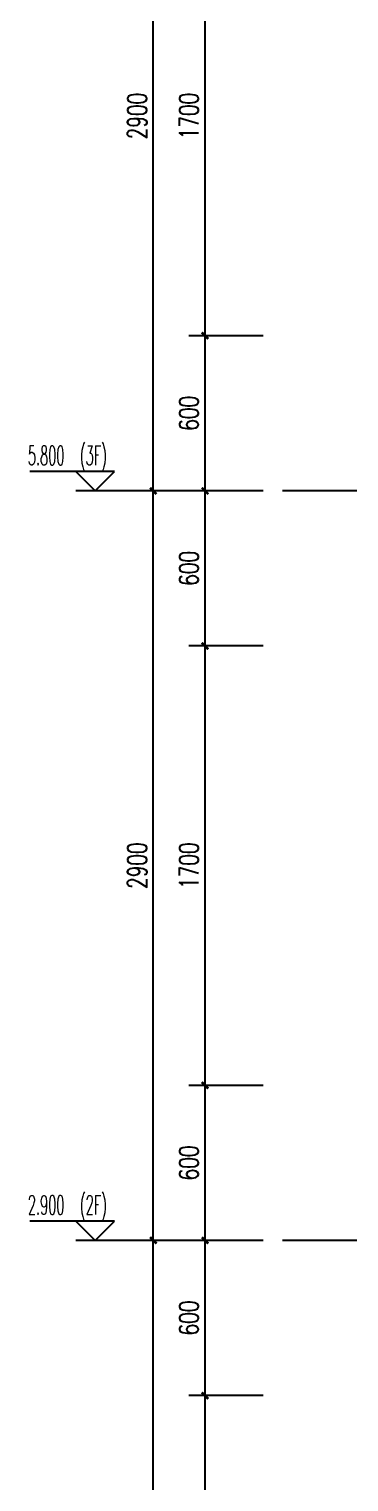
# Model space of a CAD drawing. Extents: x 393367 to 3005760, y 4998 to 826018.
# Drawn here: x 2814444 to 2815682, y 445608 to 451229 of the extents above; entities that cross this region are included whole.
import ezdxf

# ---------------------------------------------------------------- set-up
doc = ezdxf.new("R2010")
doc.units = 0
doc.header["$LTSCALE"] = 1000
doc.linetypes.add('DOTE', pattern=[2.42, 2, -0.2, 0.02, -0.2])
doc.layers.get('0').update_dxf_attribs({"linetype": 'CONTINUOUS'})
doc.layers.get('Defpoints').update_dxf_attribs({"linetype": 'CONTINUOUS'})
for name, color, linetype in [('DIM_ELEV', 3, 'CONTINUOUS'), ('DOTE', 8, 'DOTE'), ('PUB_DIM', 3, 'CONTINUOUS'), ('PUB_TEXT', 7, 'CONTINUOUS')]:
    doc.layers.add(name, color=color, linetype=linetype)
doc.styles.add('_TCH_DIM', font='simplex.shx', dxfattribs={"width": 0.65, "bigfont": 'gbcbig.shx'})
doc.styles.add('_TCH_DIM_T3', font='SIMPLEX', dxfattribs={"width": 0.705882, "bigfont": 'GBCBIG'})
doc.dimstyles.new('_TCH_ARCH&&25', dxfattribs={"dimtxt": 74.375, "dimasz": 25, "dimexe": 62.5, "dimexo": 75, "dimgap": 25, "dimtad": 1, "dimdec": 0, "dimzin": 0, "dimdsep": 46, "dimtxsty": '_TCH_DIM_T3', "dimblk": 'ARCHTICK', "dimcen": 0.09, "dimclrt": 7, "dimazin": 2, "dimtfac": 1, "dimtdec": 0, "dimtix": 1, "dimtmove": 2, "dimatfit": 3, "dimfxl": 1, "dimtolj": 1, "dimtzin": 0, "dimarcsym": 0})

# ---------------------------------------------------------------- blocks, each defined once
blk = doc.blocks.new('_ArchTick')
at = {"color": 0, "linetype": 'ByBlock', "const_width": 0.4}
blk.add_lwpolyline([(-0.5, -0.5), (0.5, 0.5)], dxfattribs=at)
blk = doc.blocks.new('*D1354')
at = {"layer": 'Defpoints', "color": 0, "transparency": 16777216}
for p in [(2815124.9, 445942.7), (2815424.9, 445942.7), (2815424.9, 444242.7)]:
    blk.add_point(p, dxfattribs=at)
at = {"layer": 'PUB_DIM', "color": 0, "lineweight": -2, "transparency": 16777216}
for p, q in [((2815349.9, 445942.7), (2815062.4, 445942.7)), ((2815124.9, 444242.7), (2815124.9, 445942.7)), ((2815349.9, 444242.7), (2815062.4, 444242.7))]:
    blk.add_line(p, q, dxfattribs=at)
at = {"layer": 'PUB_DIM', "color": 0, "lineweight": -2, "transparency": 16777216, "xscale": 25, "yscale": 25, "zscale": 25}
for p, rotation in [((2815124.9, 445942.7), 90), ((2815124.9, 444242.7), 270)]:
    blk.add_blockref('_ArchTick', p, dxfattribs=dict(at, rotation=rotation))
at = {"layer": 'PUB_DIM', "color": 7, "transparency": 16777216, "insert": (2815062.7, 445092.7), "char_height": 74.38, "attachment_point": 5, "rotation": 90, "style": '_TCH_DIM_T3'}
blk.add_mtext('\\A1;1700', dxfattribs=at)
blk = doc.blocks.new('*D1355')
at = {"layer": 'Defpoints', "color": 0, "transparency": 16777216}
for p in [(2815124.9, 446542.7), (2815424.9, 446542.7), (2815424.9, 445942.7)]:
    blk.add_point(p, dxfattribs=at)
at = {"layer": 'PUB_DIM', "color": 0, "lineweight": -2, "transparency": 16777216}
for p, q in [((2815349.9, 446542.7), (2815062.4, 446542.7)), ((2815124.9, 445942.7), (2815124.9, 446542.7)), ((2815349.9, 445942.7), (2815062.4, 445942.7))]:
    blk.add_line(p, q, dxfattribs=at)
at = {"layer": 'PUB_DIM', "color": 0, "lineweight": -2, "transparency": 16777216, "xscale": 25, "yscale": 25, "zscale": 25}
for p, rotation in [((2815124.9, 446542.7), 90), ((2815124.9, 445942.7), 270)]:
    blk.add_blockref('_ArchTick', p, dxfattribs=dict(at, rotation=rotation))
at = {"layer": 'PUB_DIM', "color": 7, "transparency": 16777216, "insert": (2815062.7, 446242.7), "char_height": 74.38, "attachment_point": 5, "rotation": 90, "style": '_TCH_DIM_T3'}
blk.add_mtext('\\A1;600', dxfattribs=at)
blk = doc.blocks.new('*D1356')
at = {"layer": 'Defpoints', "color": 0, "transparency": 16777216}
for p in [(2815124.9, 447142.7), (2815424.9, 447142.7), (2815424.9, 446542.7)]:
    blk.add_point(p, dxfattribs=at)
at = {"layer": 'PUB_DIM', "color": 0, "lineweight": -2, "transparency": 16777216}
for p, q in [((2815349.9, 447142.7), (2815062.4, 447142.7)), ((2815124.9, 446542.7), (2815124.9, 447142.7)), ((2815349.9, 446542.7), (2815062.4, 446542.7))]:
    blk.add_line(p, q, dxfattribs=at)
at = {"layer": 'PUB_DIM', "color": 0, "lineweight": -2, "transparency": 16777216, "xscale": 25, "yscale": 25, "zscale": 25}
for p, rotation in [((2815124.9, 447142.7), 90), ((2815124.9, 446542.7), 270)]:
    blk.add_blockref('_ArchTick', p, dxfattribs=dict(at, rotation=rotation))
at = {"layer": 'PUB_DIM', "color": 7, "transparency": 16777216, "insert": (2815062.7, 446842.7), "char_height": 74.38, "attachment_point": 5, "rotation": 90, "style": '_TCH_DIM_T3'}
blk.add_mtext('\\A1;600', dxfattribs=at)
blk = doc.blocks.new('*D1357')
at = {"layer": 'Defpoints', "color": 0, "transparency": 16777216}
for p in [(2815124.9, 448842.7), (2815424.9, 448842.7), (2815424.9, 447142.7)]:
    blk.add_point(p, dxfattribs=at)
at = {"layer": 'PUB_DIM', "color": 0, "lineweight": -2, "transparency": 16777216}
for p, q in [((2815349.9, 448842.7), (2815062.4, 448842.7)), ((2815124.9, 447142.7), (2815124.9, 448842.7)), ((2815349.9, 447142.7), (2815062.4, 447142.7))]:
    blk.add_line(p, q, dxfattribs=at)
at = {"layer": 'PUB_DIM', "color": 0, "lineweight": -2, "transparency": 16777216, "xscale": 25, "yscale": 25, "zscale": 25}
for p, rotation in [((2815124.9, 448842.7), 90), ((2815124.9, 447142.7), 270)]:
    blk.add_blockref('_ArchTick', p, dxfattribs=dict(at, rotation=rotation))
at = {"layer": 'PUB_DIM', "color": 7, "transparency": 16777216, "insert": (2815062.7, 447992.7), "char_height": 74.38, "attachment_point": 5, "rotation": 90, "style": '_TCH_DIM_T3'}
blk.add_mtext('\\A1;1700', dxfattribs=at)
blk = doc.blocks.new('*D1358')
at = {"layer": 'Defpoints', "color": 0, "transparency": 16777216}
for p in [(2815124.9, 449442.7), (2815424.9, 449442.7), (2815424.9, 448842.7)]:
    blk.add_point(p, dxfattribs=at)
at = {"layer": 'PUB_DIM', "color": 0, "lineweight": -2, "transparency": 16777216}
for p, q in [((2815349.9, 449442.7), (2815062.4, 449442.7)), ((2815124.9, 448842.7), (2815124.9, 449442.7)), ((2815349.9, 448842.7), (2815062.4, 448842.7))]:
    blk.add_line(p, q, dxfattribs=at)
at = {"layer": 'PUB_DIM', "color": 0, "lineweight": -2, "transparency": 16777216, "xscale": 25, "yscale": 25, "zscale": 25}
for p, rotation in [((2815124.9, 449442.7), 90), ((2815124.9, 448842.7), 270)]:
    blk.add_blockref('_ArchTick', p, dxfattribs=dict(at, rotation=rotation))
at = {"layer": 'PUB_DIM', "color": 7, "transparency": 16777216, "insert": (2815062.7, 449142.7), "char_height": 74.38, "attachment_point": 5, "rotation": 90, "style": '_TCH_DIM_T3'}
blk.add_mtext('\\A1;600', dxfattribs=at)
blk = doc.blocks.new('*D1359')
at = {"layer": 'Defpoints', "color": 0, "transparency": 16777216}
for p in [(2815124.9, 450042.7), (2815424.9, 450042.7), (2815424.9, 449442.7)]:
    blk.add_point(p, dxfattribs=at)
at = {"layer": 'PUB_DIM', "color": 0, "lineweight": -2, "transparency": 16777216}
for p, q in [((2815349.9, 450042.7), (2815062.4, 450042.7)), ((2815124.9, 449442.7), (2815124.9, 450042.7)), ((2815349.9, 449442.7), (2815062.4, 449442.7))]:
    blk.add_line(p, q, dxfattribs=at)
at = {"layer": 'PUB_DIM', "color": 0, "lineweight": -2, "transparency": 16777216, "xscale": 25, "yscale": 25, "zscale": 25}
for p, rotation in [((2815124.9, 450042.7), 90), ((2815124.9, 449442.7), 270)]:
    blk.add_blockref('_ArchTick', p, dxfattribs=dict(at, rotation=rotation))
at = {"layer": 'PUB_DIM', "color": 7, "transparency": 16777216, "insert": (2815062.7, 449742.7), "char_height": 74.38, "attachment_point": 5, "rotation": 90, "style": '_TCH_DIM_T3'}
blk.add_mtext('\\A1;600', dxfattribs=at)
blk = doc.blocks.new('*D1360')
at = {"layer": 'Defpoints', "color": 0, "transparency": 16777216}
for p in [(2815124.9, 451742.7), (2815424.9, 451742.7), (2815424.9, 450042.7)]:
    blk.add_point(p, dxfattribs=at)
at = {"layer": 'PUB_DIM', "color": 0, "lineweight": -2, "transparency": 16777216}
for p, q in [((2815349.9, 451742.7), (2815062.4, 451742.7)), ((2815124.9, 450042.7), (2815124.9, 451742.7)), ((2815349.9, 450042.7), (2815062.4, 450042.7))]:
    blk.add_line(p, q, dxfattribs=at)
at = {"layer": 'PUB_DIM', "color": 0, "lineweight": -2, "transparency": 16777216, "xscale": 25, "yscale": 25, "zscale": 25}
for p, rotation in [((2815124.9, 451742.7), 90), ((2815124.9, 450042.7), 270)]:
    blk.add_blockref('_ArchTick', p, dxfattribs=dict(at, rotation=rotation))
at = {"layer": 'PUB_DIM', "color": 7, "transparency": 16777216, "insert": (2815062.7, 450892.7), "char_height": 74.38, "attachment_point": 5, "rotation": 90, "style": '_TCH_DIM_T3'}
blk.add_mtext('\\A1;1700', dxfattribs=at)
blk = doc.blocks.new('*D1373')
at = {"layer": 'Defpoints', "color": 0, "transparency": 16777216}
for p in [(2814924.9, 446542.7), (2815424.9, 446542.7), (2815424.9, 443642.7)]:
    blk.add_point(p, dxfattribs=at)
at = {"layer": 'PUB_DIM', "color": 0, "lineweight": -2, "transparency": 16777216}
for p, q in [((2815349.9, 446542.7), (2814862.4, 446542.7)), ((2814924.9, 443642.7), (2814924.9, 446542.7)), ((2815349.9, 443642.7), (2814862.4, 443642.7))]:
    blk.add_line(p, q, dxfattribs=at)
at = {"layer": 'PUB_DIM', "color": 0, "lineweight": -2, "transparency": 16777216, "xscale": 25, "yscale": 25, "zscale": 25}
for p, rotation in [((2814924.9, 446542.7), 90), ((2814924.9, 443642.7), 270)]:
    blk.add_blockref('_ArchTick', p, dxfattribs=dict(at, rotation=rotation))
at = {"layer": 'PUB_DIM', "color": 7, "transparency": 16777216, "insert": (2814862.7, 445092.7), "char_height": 74.38, "attachment_point": 5, "rotation": 90, "style": '_TCH_DIM_T3'}
blk.add_mtext('\\A1;2900', dxfattribs=at)
blk = doc.blocks.new('*D1374')
at = {"layer": 'Defpoints', "color": 0, "transparency": 16777216}
for p in [(2814924.9, 449442.7), (2815424.9, 449442.7), (2815424.9, 446542.7)]:
    blk.add_point(p, dxfattribs=at)
at = {"layer": 'PUB_DIM', "color": 0, "lineweight": -2, "transparency": 16777216}
for p, q in [((2815349.9, 449442.7), (2814862.4, 449442.7)), ((2814924.9, 446542.7), (2814924.9, 449442.7)), ((2815349.9, 446542.7), (2814862.4, 446542.7))]:
    blk.add_line(p, q, dxfattribs=at)
at = {"layer": 'PUB_DIM', "color": 0, "lineweight": -2, "transparency": 16777216, "xscale": 25, "yscale": 25, "zscale": 25}
for p, rotation in [((2814924.9, 449442.7), 90), ((2814924.9, 446542.7), 270)]:
    blk.add_blockref('_ArchTick', p, dxfattribs=dict(at, rotation=rotation))
at = {"layer": 'PUB_DIM', "color": 7, "transparency": 16777216, "insert": (2814862.7, 447992.7), "char_height": 74.38, "attachment_point": 5, "rotation": 90, "style": '_TCH_DIM_T3'}
blk.add_mtext('\\A1;2900', dxfattribs=at)
blk = doc.blocks.new('*D1375')
at = {"layer": 'Defpoints', "color": 0, "transparency": 16777216}
for p in [(2814924.9, 452342.7), (2815424.9, 452342.7), (2815424.9, 449442.7)]:
    blk.add_point(p, dxfattribs=at)
at = {"layer": 'PUB_DIM', "color": 0, "lineweight": -2, "transparency": 16777216}
for p, q in [((2815349.9, 452342.7), (2814862.4, 452342.7)), ((2814924.9, 449442.7), (2814924.9, 452342.7)), ((2815349.9, 449442.7), (2814862.4, 449442.7))]:
    blk.add_line(p, q, dxfattribs=at)
at = {"layer": 'PUB_DIM', "color": 0, "lineweight": -2, "transparency": 16777216, "xscale": 25, "yscale": 25, "zscale": 25}
for p, rotation in [((2814924.9, 452342.7), 90), ((2814924.9, 449442.7), 270)]:
    blk.add_blockref('_ArchTick', p, dxfattribs=dict(at, rotation=rotation))
at = {"layer": 'PUB_DIM', "color": 7, "transparency": 16777216, "insert": (2814862.7, 450892.7), "char_height": 74.38, "attachment_point": 5, "rotation": 90, "style": '_TCH_DIM_T3'}
blk.add_mtext('\\A1;2900', dxfattribs=at)

msp = doc.modelspace()

# ---------------------------------------------------------------- linework, layer by layer
at = {"layer": 'DIM_ELEV', "color": 1}
for p, q in [((2814774.90902, 449517.70355), (2814446.90902, 449517.70355)), ((2814699.90902, 449442.70355), (2814624.90902, 449517.70355)), ((2814699.90902, 449442.70355), (2814774.90902, 449517.70355)), ((2815124.90902, 449442.70355), (2814624.90902, 449442.70355))]:
    msp.add_line(p, q, dxfattribs=at)
at = {"layer": 'DIM_ELEV'}
for p, q in [((2814774.90902, 446617.70355), (2814446.90902, 446617.70355)), ((2814699.90902, 446542.70355), (2814624.90902, 446617.70355)), ((2814699.90902, 446542.70355), (2814774.90902, 446617.70355)), ((2815124.90902, 446542.70355), (2814624.90902, 446542.70355))]:
    msp.add_line(p, q, dxfattribs=at)
at = {"layer": 'DOTE', "linetype": 'DOTE', "ltscale": 0.2}
for p, q in [((2819193.6281, 449442.70355), (2815424.90902, 449442.70355)), ((2819193.6281, 446542.70355), (2815424.90902, 446542.70355))]:
    msp.add_line(p, q, dxfattribs=at)

# ---------------------------------------------------------------- texts
at = {"layer": 'PUB_TEXT', "color": 1, "style": '_TCH_DIM', "width": 0.494118}
for s, p in [('5.800', (2814439.40902, 449542.72855)), ('(3F)', (2814640.95902, 449542.72855))]:
    msp.add_text(s, height=74.375, dxfattribs=at).set_placement(p)
at = {"layer": 'PUB_TEXT', "style": '_TCH_DIM', "width": 0.494118}
for s, p in [('2.900', (2814439.40902, 446642.72855)), ('(2F)', (2814640.95902, 446642.72855))]:
    msp.add_text(s, height=74.375, dxfattribs=at).set_placement(p)

# ---------------------------------------------------------------- dimensions: what is measured, and where the dimension line sits
at = {"layer": 'PUB_DIM'}
for p1, p2, distance, picture, middle in [((2815424.90902, 449442.70355), (2815424.90902, 452342.70355), 500, '*D1375', (2814862.72152, 450892.70355)), ((2815424.90902, 450042.70355), (2815424.90902, 451742.70355), 300, '*D1360', (2815062.72152, 450892.70355)), ((2815424.90902, 449442.70355), (2815424.90902, 450042.70355), 300, '*D1359', (2815062.72152, 449742.70355)), ((2815424.90902, 446542.70355), (2815424.90902, 449442.70355), 500, '*D1374', (2814862.72152, 447992.70355)), ((2815424.90902, 448842.70355), (2815424.90902, 449442.70355), 300, '*D1358', (2815062.72152, 449142.70355)), ((2815424.90902, 447142.70355), (2815424.90902, 448842.70355), 300, '*D1357', (2815062.72152, 447992.70355)), ((2815424.90902, 446542.70355), (2815424.90902, 447142.70355), 300, '*D1356', (2815062.72152, 446842.70355)), ((2815424.90902, 443642.70355), (2815424.90902, 446542.70355), 500, '*D1373', (2814862.72152, 445092.70355)), ((2815424.90902, 445942.70355), (2815424.90902, 446542.70355), 300, '*D1355', (2815062.72152, 446242.70355)), ((2815424.90902, 444242.70355), (2815424.90902, 445942.70355), 300, '*D1354', (2815062.72152, 445092.70355))]:
    dim = msp.add_aligned_dim(p1=p1, p2=p2, distance=distance, dimstyle='_TCH_ARCH&&25', dxfattribs=at)
    dim.commit()
    dim.dimension.update_dxf_attribs({"geometry": picture, "text_midpoint": middle})

doc.saveas('drawing.dxf')
